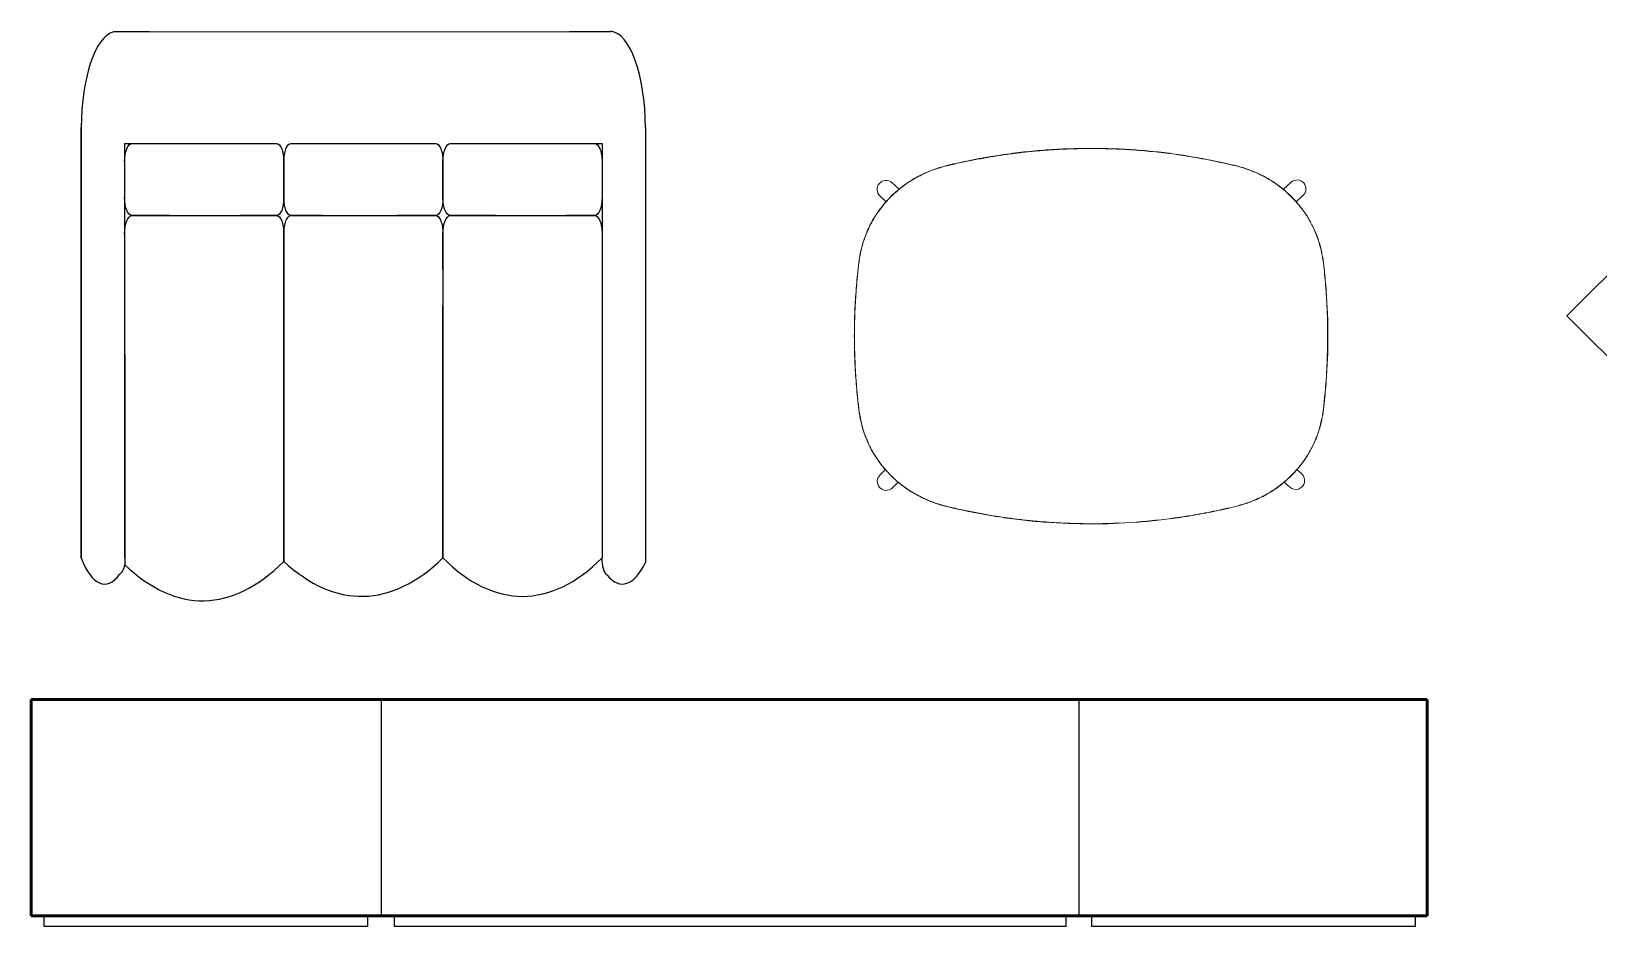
# Model space of a CAD drawing. Header units: inches. Extents: x -332 to 3160665360507, y -10609 to 2196718997769.
# Drawn here: x -114 to 1639, y -5743 to -4741 of the extents above; entities that cross this region are included whole.
import ezdxf

# ---------------------------------------------------------------- set-up
doc = ezdxf.new("R2010")
doc.units = ezdxf.units.IN
doc.header["$MEASUREMENT"] = 0

# ---------------------------------------------------------------- blocks, each defined once
blk = doc.blocks.new('Furniture_Sofa_OtherSofa')
at = {"color": 3}
for p, q in [((-673.6, 332.4), (-788.1, 332.4)), ((-673.6, 332.4), (667.1, 332.9)), ((667.1, 332.9), (770.4, 332.9)), ((770.4, 332.9), (798, 332.9)), ((-890.8, -287.4), (-890.8, 219.7)), ((-890.8, 219.7), (-890.8, -287.4)), ((908.8, 219.7), (908.8, -292.8)), ((-753.3, 200.8), (-752.3, -295.2)), ((-753.3, 200.8), (-267.8, 200.8)), ((-221.7, 200.8), (-76.3, 200.8)), ((-76.3, 200.8), (239.7, 200.8)), ((285.9, 200.8), (467.2, 200.8)), ((376, 200.8), (770.4, 200.8)), ((614.3, 200.8), (747.3, 200.8)), ((770.4, 200.8), (770.4, -287.4)), ((-752.3, 137.1), (-752.3, 179.5)), ((-244.8, 137.1), (-244.8, 179.5)), ((-244.8, 179.5), (-244.8, 137.1)), ((262.8, 179.5), (262.8, 137.1)), ((262.8, 137.1), (262.8, 179.5)), ((770.4, 179.5), (770.4, 137.1)), ((-608.3, 115.9), (-729.3, 115.9)), ((-729.3, 115.9), (-608.3, 115.9)), ((-608.3, 115.9), (-267.8, 115.9)), ((-267.8, 115.9), (-383.9, 115.9)), ((-221.7, 115.9), (-120.9, 115.9)), ((-120.9, 115.9), (-221.7, 115.9)), ((-120.9, 115.9), (239.7, 115.9)), ((239.7, 115.9), (116.4, 115.9)), ((431, 115.9), (285.9, 115.9)), ((285.9, 115.9), (431, 115.9)), ((431, 115.9), (747.3, 115.9)), ((747.3, 115.9), (655.3, 115.9)), ((-752.3, 52.2), (-752.3, 94.6)), ((-244.8, -291.4), (-244.8, 94.6)), ((-244.8, 94.6), (-244.8, -291.4)), ((262.8, 94.6), (262.8, 52.2)), ((262.8, 52.2), (262.8, 94.6)), ((770.4, 94.6), (770.4, 52.2)), ((262.8, 52.2), (262.8, 9.7)), ((-752.3, -287.4), (-752.3, 9.7)), ((262.8, 9.7), (262.8, -287.4)), ((262.8, -287.4), (262.8, 9.7)), ((770.4, 9.7), (770.4, -287.4))]:
    blk.add_line(p, q, dxfattribs=at)
for centre, radius, start, end in [((-776.7, 218.9), 114.1, 95.7465, 179.585), ((794.7, 218.9), 114.1, 0.415, 88.3871), ((-816.2, -212.4), 105.8, 225.1446, 296.6356), ((-503.8, 407.8), 745.6, 250.526, 290.3248), ((3.3, 434.9), 767.5, 251.1462, 289.764), ((516.6, 402.6), 735.2, 249.8069, 290.1931), ((835.3, -199), 119.1, 245.7615, 308.0974)]:
    blk.add_arc(centre, radius, start, end, dxfattribs=at)
at = {"color": 3, "extrusion": (0, 0, -1)}
for centre, major_axis, start_param, end_param in [((-729.3, 179.5), (-23.1, 0), 0, 1.570796), ((-729.3, 179.5), (-23.1, 0), 0, 1.570796), ((-267.8, 179.5), (-23.1, 0), 1.570796, 3.141593), ((-221.7, 179.5), (-23.1, 0), 0, 1.570796), ((239.7, 179.5), (-23.1, 0), 1.570796, 3.141593), ((285.9, 179.5), (-23.1, 0), 0, 1.570796), ((747.3, 179.5), (-23.1, 0), 1.570796, 3.141593), ((747.3, 179.5), (-23.1, 0), 1.570796, 3.141593), ((-729.3, 137.1), (-23.1, 0), 4.712389, 6.283185), ((-267.8, 137.1), (-23.1, 0), 3.141593, 4.712389), ((-221.7, 137.1), (23.1, 0), 1.570796, 3.141593), ((239.7, 137.1), (-23.1, 0), 3.141593, 4.712389), ((285.9, 137.1), (23.1, 0), 1.570796, 3.141593), ((747.3, 137.1), (-23.1, 0), 3.141593, 4.712389), ((-729.3, 94.6), (-23.1, 0), 0, 1.570796), ((-267.8, 94.6), (-23.1, 0), 1.570796, 3.141593), ((-221.7, 94.6), (-23.1, 0), 0, 1.570796), ((239.7, 94.6), (-23.1, 0), 1.570796, 3.141593), ((285.9, 94.6), (-23.1, 0), 0, 1.570796), ((747.3, 94.6), (-23.1, 0), 1.570796, 3.141593), ((793.4, -287.4), (-23.1, 0), -1.261504, 0)]:
    blk.add_ellipse(centre, major_axis=major_axis, ratio=0.92, start_param=start_param, end_param=end_param, dxfattribs=at)
at = {"color": 3}
blk.add_ellipse((-774.4, -286.4), major_axis=(24.7, 7.5), ratio=0.828328, start_param=4.688107, end_param=5.511872, dxfattribs=at)
blk = doc.blocks.new('furniture_littletable_otherlittletable')
at = {"color": 3, "linetype": 'Continuous', "lineweight": 15}
for p, q in [((-213.5, 164.6), (-221.4, 172)), ((225, 172.5), (216.2, 164.5)), ((-234.7, 157), (-227.9, 150.6)), ((230.6, 150.5), (238.3, 157.5)), ((-228.8, -148.9), (-234.5, -154.7)), ((236.9, -153.7), (231.6, -148.8)), ((-221.2, -169.7), (-214.6, -163)), ((217.4, -162.9), (223.5, -168.6))]:
    blk.add_line(p, q, dxfattribs=at)
at = {"color": 3, "linetype": 'Continuous', "lineweight": 15, "flags": 128}
blk.add_lwpolyline([(266.2, 0.3), (266.2, 0.3), (266.2, 0.4)], dxfattribs=at)
at = {"color": 3, "linetype": 'Continuous', "lineweight": 15}
for centre, start, end in [((-228, 164.5), 48.3047, 228.3047), ((231.7, 165), 311.6953, 131.6953), ((-227.8, -162.2), 131.6953, 311.6953), ((230.2, -161.2), 228.3047, 48.3047)]:
    blk.add_arc(centre, 10, start, end, dxfattribs=at)
for points, knots in [([(1.3, 210.4), (-15.4, 210.4), (-32.1, 209.8), (-57.1, 208), (-65.4, 207.2), (-82.1, 205.4), (-90.3, 204.3), (-115.2, 200.6), (-131.6, 197.5), (-150, 193.4), (-152, 193), (-155.1, 192.3), (-156.1, 192), (-157.6, 191.7), (-158.1, 191.5), (-159.2, 191.3), (-159.7, 191.2), (-162.2, 190.5), (-164.2, 190), (-168.2, 188.8), (-170.2, 188.2), (-176.2, 186.2), (-180.1, 184.7), (-185.8, 182.1), (-187.7, 181.2), (-190.5, 179.8), (-191.4, 179.3), (-193.3, 178.4), (-194.2, 177.9), (-196.9, 176.3), (-198.7, 175.2), (-202.2, 173), (-204, 171.8), (-207.4, 169.4), (-209.1, 168.2), (-212.4, 165.6), (-214, 164.3), (-217.2, 161.6), (-218.7, 160.2), (-221.8, 157.3), (-223.2, 155.8), (-226.1, 152.8), (-227.6, 151.2), (-230.3, 148.1), (-231.6, 146.5), (-234.2, 143.2), (-235.5, 141.5), (-237.3, 139), (-237.9, 138.1), (-239.1, 136.4), (-239.6, 135.5), (-241.3, 132.9), (-242.4, 131.1), (-244.4, 127.4), (-245.4, 125.6), (-247.3, 121.8), (-248.2, 119.9), (-249.8, 116.1), (-250.6, 114.1), (-252.1, 110.2), (-252.7, 108.2), (-254, 104.3), (-254.6, 102.2), (-255.6, 98.2), (-256.1, 96.2), (-257, 92.1), (-257.4, 90), (-257.9, 86.9), (-258.1, 85.9), (-258.3, 83.8), (-258.5, 82.8), (-258.7, 81.2), (-258.7, 80.7), (-258.9, 79.7), (-258.9, 79.2), (-259.1, 77.6), (-259.2, 76.6), (-260.2, 67.2), (-261, 58.9), (-262.2, 42.2), (-263.2, 25.5), (-263.5, 8.8), (-263.5, 0.4)], [1204.042493, 1204.042493, 1204.042493, 1204.042493, 1254.161727, 1254.161727, 1279.244962, 1279.244962, 1304.328196, 1304.328196, 1354.494665, 1354.494665, 1360.765474, 1360.765474, 1363.900878, 1363.900878, 1365.46858, 1365.46858, 1367.036282, 1367.036282, 1373.307091, 1373.307091, 1379.5779, 1379.5779, 1392.119517, 1392.119517, 1398.390326, 1398.390326, 1401.52573, 1401.52573, 1404.661134, 1404.661134, 1410.931943, 1410.931943, 1417.202752, 1417.202752, 1423.47356, 1423.47356, 1429.744369, 1429.744369, 1436.015177, 1436.015177, 1442.285986, 1442.285986, 1448.556795, 1448.556795, 1454.827603, 1454.827603, 1461.098412, 1461.098412, 1464.233816, 1464.233816, 1467.369221, 1467.369221, 1473.640029, 1473.640029, 1479.910838, 1479.910838, 1486.181647, 1486.181647, 1492.452455, 1492.452455, 1498.723264, 1498.723264, 1504.994072, 1504.994072, 1511.264881, 1511.264881, 1517.53569, 1517.53569, 1520.671094, 1520.671094, 1523.806498, 1523.806498, 1525.3742, 1525.3742, 1526.941903, 1526.941903, 1530.077307, 1530.077307, 1555.160541, 1555.160541, 1580.243776, 1605.327011, 1605.327011, 1605.327011, 1605.327011]), ([(266.2, 0.4), (266.2, 17.1), (265.6, 33.8), (264, 54.6), (263.7, 58.8), (263.1, 65), (262.9, 67.1), (262.6, 70.2), (262.5, 71.3), (262.3, 73.3), (262.1, 74.4), (261.9, 76.4), (261.8, 77.5), (261.6, 79), (261.6, 79.6), (261.4, 80.6), (261.4, 81.1), (261.1, 83.7), (260.8, 85.8), (260.1, 89.9), (259.7, 92), (258.8, 96.1), (258.4, 98.1), (256.8, 104.2), (255.5, 108.2), (252.6, 116), (250.9, 119.8), (247.2, 127.3), (245.2, 131), (241.8, 136.3), (240.6, 138), (238.2, 141.4), (237, 143.1), (234.4, 146.4), (233, 148), (230.3, 151.2), (228.9, 152.7), (224.5, 157.2), (221.5, 160.1), (215.2, 165.6), (211.9, 168.2), (205, 173), (201.5, 175.2), (194.2, 179.3), (190.5, 181.2), (182.8, 184.6), (178.9, 186.1), (173, 188.2), (171, 188.8), (167, 190), (165, 190.5), (161.9, 191.3), (160.9, 191.5), (158.9, 192), (157.8, 192.2), (154.8, 192.9), (152.8, 193.4), (146.6, 194.8), (142.5, 195.6), (134.4, 197.3), (130.2, 198.1), (117.9, 200.4), (109.7, 201.8), (93.1, 204.3), (84.8, 205.4), (68.2, 207.2), (59.9, 208), (34.8, 209.8), (18.1, 210.4), (1.4, 210.4), (1.4, 210.4), (1.3, 210.4)], [802.77004, 802.77004, 802.77004, 802.77004, 852.829974, 852.829974, 865.371592, 865.371592, 871.6424, 871.6424, 874.777805, 874.777805, 877.913209, 877.913209, 881.048613, 881.048613, 882.616315, 882.616315, 884.184018, 884.184018, 890.454826, 890.454826, 896.725635, 896.725635, 902.996443, 902.996443, 915.538061, 915.538061, 928.079678, 928.079678, 940.621295, 940.621295, 946.892104, 946.892104, 953.162913, 953.162913, 959.433721, 959.433721, 965.70453, 965.70453, 978.246147, 978.246147, 990.787764, 990.787764, 1003.329382, 1003.329382, 1015.870999, 1015.870999, 1028.412616, 1028.412616, 1034.683425, 1034.683425, 1040.954233, 1040.954233, 1044.089638, 1044.089638, 1047.225042, 1047.225042, 1053.495851, 1053.495851, 1066.037468, 1066.037468, 1078.579085, 1078.579085, 1103.66232, 1103.66232, 1128.745554, 1128.745554, 1153.828789, 1153.828789, 1203.995258, 1203.995258, 1204.042493, 1204.042493, 1204.042493, 1204.042493]), ([(1.4, 210.2), (9.8, 210.1), (26.5, 209.9), (51.5, 208.5), (76.5, 206.2), (102.4, 202.8), (129.1, 198.3), (151, 193.6), (167.3, 189.8), (177.8, 186.4), (188, 182.2), (198.3, 177), (208.5, 170.6), (218.4, 162.9), (227.5, 154.2), (235.7, 144.8), (243, 134.5), (249.2, 123.6), (254.1, 112.1), (257.9, 100.1), (260.5, 87.8), (261.9, 75.3), (263.1, 63.4), (263.7, 55.5), (264, 51.8)], [0, 0, 0, 0, 0.071739, 0.143475, 0.215206, 0.28694, 0.367293, 0.447637, 0.4792, 0.510754, 0.542316, 0.573866, 0.609727, 0.645579, 0.681439, 0.717296, 0.753147, 0.789009, 0.824854, 0.860715, 0.896565, 0.932438, 0.968305, 1, 1, 1, 1]), ([(263.9, -52.9), (264.2, -49.7), (264.6, -42.9), (265.1, -32.2), (265.6, -20.5), (265.8, -7.8), (265.9, 5.9), (265.7, 18.9), (265.3, 31), (264.8, 42), (264.2, 49.4), (263.9, 53.2)], [0, 0, 0, 0, 0.092047, 0.193204, 0.303054, 0.42178, 0.551101, 0.690152, 0.788748, 0.892368, 1, 1, 1, 1]), ([(264.8, 40.9), (264.8, 39.9), (265.2, 34.7), (265.6, 25.4), (266, 12.8), (266, 4.5), (266, 0.3)], [0, 0, 0, 0, 0.075706, 0.383784, 0.691879, 1, 1, 1, 1]), ([(-263.5, 0.4), (-263.5, -8), (-263.2, -24.7), (-262.2, -41.4), (-261, -58.1), (-260.2, -66.4), (-259.2, -75.8), (-259.1, -76.8), (-258.9, -78.9), (-258.7, -79.9), (-258.5, -81.5), (-258.5, -82), (-258.3, -83), (-258.3, -83.6), (-258.1, -85.1), (-257.9, -86.1), (-257.4, -89.2), (-257, -91.3), (-256.1, -95.4), (-255.6, -97.4), (-254.6, -101.5), (-254, -103.5), (-252.8, -107.5), (-252.1, -109.4), (-250.6, -113.4), (-249.8, -115.3), (-248.2, -119.1), (-247.3, -121), (-245.4, -124.8), (-244.5, -126.6), (-242.4, -130.3), (-241.3, -132.1), (-239.7, -134.7), (-239.1, -135.6), (-237.9, -137.3), (-237.3, -138.2), (-235.5, -140.8), (-234.3, -142.4), (-231.7, -145.7), (-230.3, -147.3), (-227.6, -150.5), (-226.2, -152), (-223.3, -155), (-221.8, -156.5), (-218.8, -159.4), (-217.2, -160.8), (-214.1, -163.5), (-212.4, -164.9), (-209.1, -167.4), (-207.5, -168.7), (-202.3, -172.3), (-198.8, -174.5), (-191.5, -178.7), (-187.8, -180.5), (-182, -183.1), (-180.1, -183.9), (-176.2, -185.4), (-174.3, -186.1), (-170.3, -187.5), (-168.3, -188.1), (-164.3, -189.3), (-162.3, -189.8), (-159.2, -190.6), (-158.2, -190.8), (-156.2, -191.3), (-155.1, -191.5), (-152.1, -192.2), (-150.1, -192.7), (-131.7, -196.8), (-115.2, -199.9), (-90.4, -203.6), (-82.1, -204.7), (-65.5, -206.5), (-57.2, -207.3), (-32.1, -209.1), (-15.4, -209.7), (1.3, -209.7), (1.3, -209.7), (1.3, -209.7)], [0, 0, 0, 0, 25.083235, 50.166469, 50.166469, 75.249704, 75.249704, 78.385108, 78.385108, 81.520512, 81.520512, 83.088214, 83.088214, 84.655917, 84.655917, 87.791321, 87.791321, 94.06213, 94.06213, 100.332938, 100.332938, 106.603747, 106.603747, 112.874555, 112.874555, 119.145364, 119.145364, 125.416173, 125.416173, 131.686981, 131.686981, 137.95779, 137.95779, 141.093194, 141.093194, 144.228599, 144.228599, 150.499407, 150.499407, 156.770216, 156.770216, 163.041025, 163.041025, 169.311833, 169.311833, 175.582642, 175.582642, 181.85345, 181.85345, 188.124259, 188.124259, 200.665876, 200.665876, 213.207494, 213.207494, 219.478302, 219.478302, 225.749111, 225.749111, 232.019919, 232.019919, 238.290728, 238.290728, 241.426132, 241.426132, 244.561537, 244.561537, 250.832345, 250.832345, 300.998814, 300.998814, 326.082049, 326.082049, 351.165284, 351.165284, 401.331753, 401.331753, 401.356731, 401.356731, 401.356731, 401.356731]), ([(1.3, -209.7), (18.1, -209.8), (34.8, -209.1), (59.8, -207.3), (68.1, -206.5), (84.7, -204.7), (93, -203.6), (109.6, -201.2), (117.8, -199.8), (130.2, -197.5), (134.3, -196.7), (142.5, -195), (146.6, -194.1), (152.7, -192.7), (154.7, -192.3), (157.8, -191.6), (158.8, -191.3), (160.8, -190.9), (161.9, -190.6), (164.9, -189.9), (166.9, -189.3), (170.9, -188.1), (172.9, -187.5), (176.9, -186.2), (178.8, -185.5), (182.7, -183.9), (184.7, -183.1), (190.4, -180.6), (194.2, -178.7), (201.4, -174.6), (205, -172.4), (211.8, -167.5), (215.1, -165), (221.5, -159.5), (224.5, -156.6), (230.3, -150.6), (233, -147.4), (238.2, -140.9), (240.6, -137.5), (245.1, -130.4), (247.2, -126.8), (250.9, -119.3), (252.6, -115.4), (254.8, -109.5), (255.4, -107.6), (256.7, -103.6), (257.3, -101.6), (258.3, -97.5), (258.8, -95.5), (259.7, -91.4), (260.1, -89.3), (260.6, -86.2), (260.8, -85.2), (261.1, -83.1), (261.2, -82.1), (261.4, -80.6), (261.4, -80), (261.6, -79), (261.6, -78.5), (261.8, -76.9), (261.9, -75.9), (262.9, -66.5), (263.7, -58.2), (265.6, -33.2), (266.2, -16.4), (266.2, 0.3)], [401.356731, 401.356731, 401.356731, 401.356731, 451.498222, 451.498222, 476.581456, 476.581456, 501.664691, 501.664691, 526.747925, 526.747925, 539.289543, 539.289543, 551.83116, 551.83116, 558.101969, 558.101969, 561.237373, 561.237373, 564.372777, 564.372777, 570.643586, 570.643586, 576.914394, 576.914394, 583.185203, 583.185203, 589.456012, 589.456012, 601.997629, 601.997629, 614.539246, 614.539246, 627.080864, 627.080864, 639.622481, 639.622481, 652.164098, 652.164098, 664.705715, 664.705715, 677.247333, 677.247333, 689.78895, 689.78895, 696.059758, 696.059758, 702.330567, 702.330567, 708.601376, 708.601376, 714.872184, 714.872184, 718.007589, 718.007589, 721.142993, 721.142993, 722.710695, 722.710695, 724.278397, 724.278397, 727.413802, 727.413802, 752.497036, 752.497036, 802.663505, 802.663505, 802.663505, 802.663505]), ([(266, 0.3), (266, -16.4), (265.4, -33.1), (263.5, -58.2), (262.8, -66.5), (261.7, -75.8), (261.6, -76.9), (261.5, -78.4), (261.4, -78.9), (261.3, -80), (261.2, -80.5), (261, -82), (260.9, -83.1), (260.6, -85.2), (260.4, -86.2), (259.9, -89.3), (259.6, -91.3), (258.7, -95.4), (258.2, -97.5), (257.1, -101.5), (256.6, -103.5), (255.3, -107.5), (254.6, -109.5), (252.4, -115.3), (250.8, -119.2), (247.1, -126.7), (245, -130.3), (240.5, -137.4), (238.1, -140.8), (232.9, -147.3), (230.2, -150.5), (224.4, -156.5), (221.3, -159.4), (215, -164.8), (211.7, -167.4), (204.8, -172.2), (201.3, -174.4), (194, -178.5), (190.3, -180.4), (184.6, -182.9), (182.6, -183.7), (178.7, -185.3), (176.8, -186), (172.8, -187.3), (170.8, -187.9), (166.8, -189.1), (164.8, -189.6), (161.7, -190.4), (160.7, -190.6), (158.7, -191.1), (157.7, -191.4), (154.6, -192.1), (152.6, -192.5), (146.5, -193.9), (142.4, -194.8), (134.2, -196.4), (130.1, -197.2), (117.8, -199.5), (109.5, -200.9), (93, -203.4), (84.7, -204.5), (68.1, -206.3), (59.8, -207.1), (34.8, -208.9), (18.1, -209.5), (1.4, -209.5)], [401.434489, 401.434489, 401.434489, 401.434489, 451.600958, 451.600958, 476.684193, 476.684193, 479.819597, 479.819597, 481.387299, 481.387299, 482.955001, 482.955001, 486.090406, 486.090406, 489.22581, 489.22581, 495.496618, 495.496618, 501.767427, 501.767427, 508.038236, 508.038236, 514.309044, 514.309044, 526.850662, 526.850662, 539.392279, 539.392279, 551.933896, 551.933896, 564.475513, 564.475513, 577.017131, 577.017131, 589.558748, 589.558748, 602.100365, 602.100365, 614.641983, 614.641983, 620.912791, 620.912791, 627.1836, 627.1836, 633.454408, 633.454408, 639.725217, 639.725217, 642.860621, 642.860621, 645.996026, 645.996026, 652.266834, 652.266834, 664.808452, 664.808452, 677.350069, 677.350069, 702.433303, 702.433303, 727.516538, 727.516538, 752.599773, 752.599773, 802.663505, 802.663505, 802.663505, 802.663505])]:
    blk.add_open_spline(points, degree=3, knots=knots, dxfattribs=at)
for points in [[(1.4, 210.2), (-1, 210.2), (-6, 210.2), (-13.4, 210), (-20.8, 209.8), (-28.2, 209.6), (-35.7, 209.2), (-43.1, 208.8), (-50.6, 208.2), (-57.9, 207.6), (-65.4, 206.9), (-72.7, 206.2), (-80.1, 205.3), (-87.4, 204.4), (-94.9, 203.4), (-102.2, 202.3), (-109.5, 201.1), (-116.8, 199.8), (-124.1, 198.5), (-131.5, 197.1), (-138.7, 195.6), (-146, 194.1), (-153.2, 192.4), (-160.5, 190.8), (-167.6, 188.8), (-174.8, 186.5), (-181.6, 183.8), (-188.4, 180.7), (-195, 177.2), (-201.3, 173.5), (-207.6, 169.2), (-213.3, 164.7), (-218.9, 159.8), (-224.3, 154.6), (-229.3, 149.1), (-234, 143.3), (-238.3, 137.3), (-242.3, 131), (-245.9, 124.5), (-249, 117.7), (-251.7, 110.9), (-254.1, 103.7), (-255.9, 96.7), (-257.4, 89.3), (-258.5, 81.9), (-259.3, 74.6), (-260, 67.2), (-260.7, 59.8), (-261.3, 52.4), (-261.9, 44.9), (-262.3, 37.5), (-262.7, 30.2), (-263, 22.7), (-263.2, 15.2), (-263.3, 7.8), (-263.3, 2.9), (-263.3, 0.4)], [(-263.3, 0.4), (-263.3, -2.2), (-263.3, -7.4), (-263.2, -15.3), (-262.9, -23.2), (-262.6, -31.1), (-262.2, -38.9), (-261.7, -46.7), (-261.1, -54.7), (-260.4, -62.4), (-259.6, -70.4), (-258.8, -78.1), (-257.8, -85.9), (-256.4, -93.7), (-254.6, -101.3), (-252.2, -108.9), (-249.4, -116.2), (-246.1, -123.3), (-242.4, -130.2), (-238.1, -136.9), (-233.5, -143.3), (-228.5, -149.3), (-223.1, -155.1), (-217.4, -160.5), (-211.4, -165.6), (-205.1, -170.2), (-198.4, -174.5), (-191.6, -178.4), (-184.4, -181.9), (-177.2, -184.9), (-169.7, -187.5), (-162.3, -189.6), (-154.5, -191.4), (-146.8, -193.2), (-139.2, -194.8), (-131.5, -196.4), (-123.7, -197.9), (-116.1, -199.3), (-108.2, -200.6), (-100.5, -201.8), (-92.7, -203), (-84.9, -204), (-77, -205), (-69.3, -205.8), (-61.5, -206.6), (-53.6, -207.3), (-45.7, -207.9), (-37.9, -208.4), (-30, -208.8), (-22.2, -209.1), (-14.3, -209.3), (-6.5, -209.5), (-1.2, -209.5), (1.4, -209.5)]]:
    blk.add_open_spline(points, degree=3, dxfattribs=at)
blk = doc.blocks.new('furniture_littletable_flowerstand')
at = {"color": 3}
for p, q in [((-50, 0), (0, 50)), ((0, 50), (50, 0)), ((0, -50), (-50, 0)), ((50, 0), (0, -50))]:
    blk.add_line(p, q, dxfattribs=at)
blk.add_circle((0, 0), 27.5, dxfattribs=at)
blk = doc.blocks.new('furniture_cabinet_tvcabinet')
at = {"color": 3, "lineweight": 53}
for p, q in [((-29688, -4647), (-29688, 5040)), ((-29688, 5040), (32765, 5040)), ((32765, 5040), (32765, -4647)), ((32765, -4647), (-29688, -4647))]:
    blk.add_line(p, q, dxfattribs=at)
at = {"color": 3}
for p, q in [((-14043, 5040), (-14043, -4647)), ((17178, 5040), (17178, -4647)), ((-29112, -5124), (-29112, -4647)), ((-14627, -5124), (-14627, -4647)), ((-13438, -5129), (-13438, -4647)), ((16602, -5129), (16602, -4647)), ((17761, -5116), (17761, -4647)), ((32235, -5116), (32235, -4647)), ((-14627, -5124), (-29112, -5124)), ((16602, -5129), (-13438, -5129)), ((32235, -5116), (17761, -5116))]:
    blk.add_line(p, q, dxfattribs=at)

msp = doc.modelspace()

# ---------------------------------------------------------------- block references
for name, p, xscale, yscale in [('Furniture_Sofa_OtherSofa', (254.4, -5057.6), 0.3506433541496702, 0.9496588683363203), ('furniture_littletable_flowerstand', (1853.8, -5059.6), 5, 5), ('furniture_cabinet_tvcabinet', (628.4, -5614.7), 0.025, 0.025)]:
    msp.add_blockref(name, p, dxfattribs=dict(xscale=xscale, yscale=yscale))
msp.add_blockref('furniture_littletable_otherlittletable', (1070.2, -5082.7))

doc.saveas('drawing.dxf')
